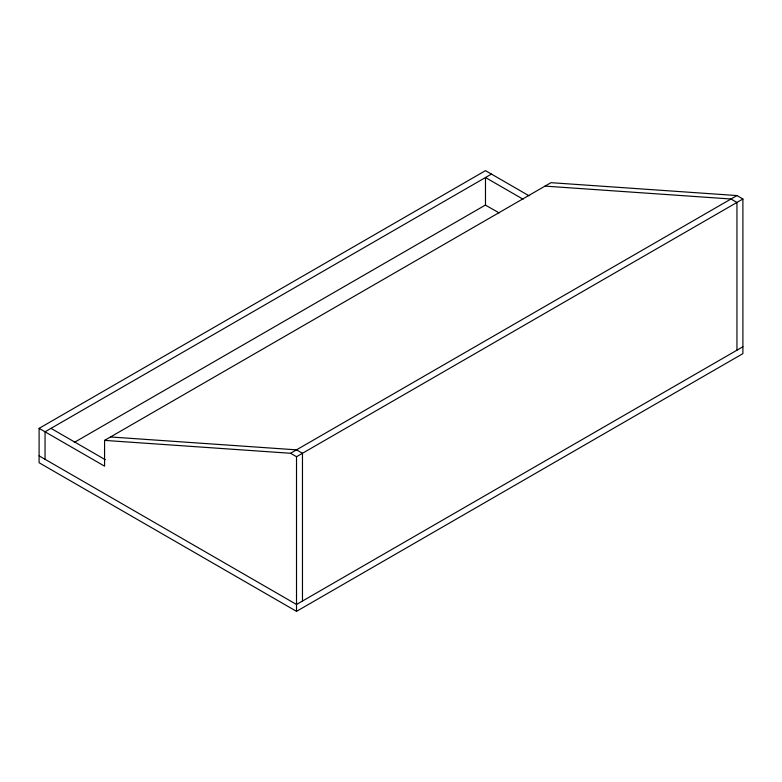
<?xml version="1.0" encoding="UTF-8"?>
<svg xmlns="http://www.w3.org/2000/svg" width="782" height="782" viewBox="0 0 782 782"><rect width="100%" height="100%" fill="white"/><g stroke="black" fill="none" stroke-linecap="round" stroke-linejoin="round"><path stroke-width="1.17" d="M39.1 428.37L104.573 466.17L104.573 440.393L550.958 182.675L736.947 195.559L742.9 198.999L742.9 353.63L296.515 611.348L39.1 462.729L39.1 428.37L485.485 170.652L529.023 195.793M491.438 174.083L45.053 431.801L45.053 459.298M74.251 442.436L485.485 205.011L485.485 177.524L523.08 199.224M104.573 440.393L290.562 453.277L736.947 195.559M290.562 453.277L296.515 456.717L742.9 198.999M742.9 346.758L296.515 604.476L39.1 455.857M545.005 186.116L730.994 198.999L736.947 202.43L736.947 350.199M110.526 436.962L296.515 449.846L302.468 453.277L302.468 601.035M485.368 205.08L499.18 212.919M51.006 428.37L105.296 459.718M296.515 456.717L296.515 611.348"/></g></svg>
